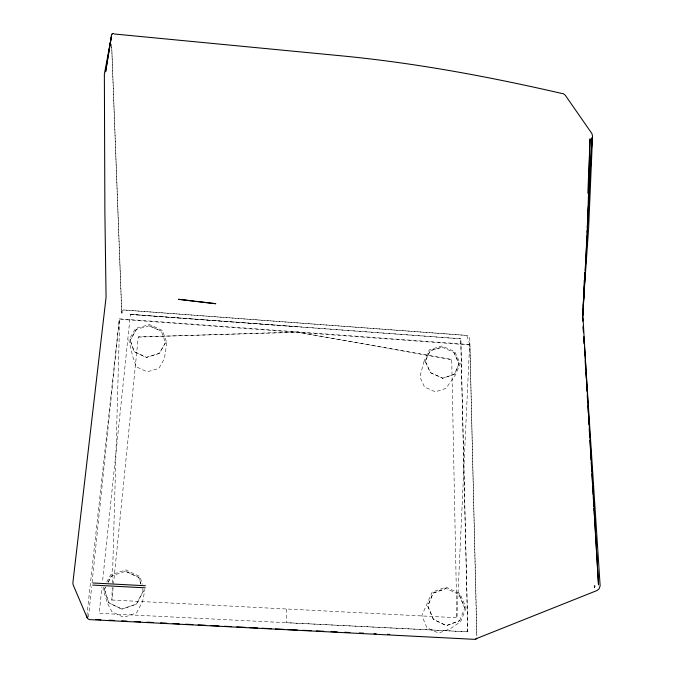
<?xml version="1.0" encoding="UTF-8"?>
<svg xmlns="http://www.w3.org/2000/svg" width="673" height="673" viewBox="0 0 673 673"><rect width="100%" height="100%" fill="white"/><g stroke="black" fill="none" stroke-linecap="round" stroke-linejoin="round"><path stroke-width="0.5" stroke-dasharray="3.37 2.52" d="M113.131 587.622L111.878 600.148L112.198 587.436M112.315 583.247L119.71 319.246L469.611 344.938L456.883 617.873L451.726 359.475L297.567 332.336L138.268 336.862L113.552 583.441M286.74 609.132L286.21 622.676L467.828 631.812L460.778 338.738L130.394 314.341L102.489 582.01M586.191 233.943L586.36 229.762M88.516 617.006L91.646 586.763M92.075 582.599L119.365 318.809L469.897 344.551L476.913 635.59M467.828 631.812L99.217 613.33L101.926 587.159M86.859 616.005L119.365 318.809M104.374 589.01L108.723 602.747L122.04 609.183L108.723 602.747L104.433 589.489L105.484 587.041M136.442 329.341L130.183 340.345L136.442 329.341L149.364 325.682L161.377 331.15L165.516 342.624L159.333 353.409L146.621 357.43L134.188 351.626L130.125 340.058L134.188 351.626L146.049 357.388L159.333 353.409L165.533 342.607M459.104 363.698L454.401 374.348L442.371 378.302L454.401 374.348L459.104 363.698L453.939 352.425L441.976 347.066L430.14 350.7L425.243 361.283L430.14 350.7L441.858 347.369M459.659 620.708L464.774 607.828L459.095 594.503L446.022 588.446L433.092 593.123L427.75 605.767L433.412 619.362L446.207 625.621L459.659 620.708L446.502 625.638L433.412 619.362L427.759 606.365L433.092 593.123L445.888 588.656M121.695 312.465L111.625 44.342L121.821 313.475L123.445 309.959L466.726 335.415A3.045 2.65 24.7 0 1 469.771 338.342L476.804 638.509M467.769 631.871L460.778 338.738M104.466 589.186L105.392 587.428M108.185 582.145L111.44 575.987L125.658 571.234L138.798 577.442L141.019 584.172M107.966 582.431L111.44 575.987M103.928 587.192L102.977 588.934L107.63 603.664L111.886 611.707L123.739 617.343L136.526 612.952L142.693 601.191L144.645 591.113L144.005 589.169M106.763 581.96L110.549 574.986L125.792 569.905L139.858 576.542L142.415 584.315M138.276 337.08L297.55 331.924L451.625 359.676M111.853 600.013L456.992 617.747M125.683 571.47L138.798 577.442L141.027 584.24M130.402 314.451L460.727 338.847M130.394 314.341L297.727 326.809M149.372 326.001L161.377 331.15M453.939 352.425L458.936 363.95M459.095 594.503L464.58 607.988M469.897 344.551L466.726 335.415L123.445 309.959A3.5 3.071 -2 0 0 121.821 313.475M142.609 588.984L143.198 591.508L136.35 604.161L122.006 609.065L136.35 604.161L143.256 591.037L142.617 589.094M166.795 342.7L164.405 358.684L158.853 368.425L147.219 371.833L136.358 366.852L132.716 356.454L128.846 339.974L135.626 328.483L149.473 324.571L162.336 330.426L166.795 342.7M424.099 361.182L419.885 376.72L424.427 386.95L435.238 391.837L445.913 388.456L455.276 375.206L460.315 363.782L454.771 351.71L441.959 345.972L429.281 349.859L424.099 361.182M425.311 361.266L430.409 372.649L442.498 378.091L430.409 372.649L425.311 361.266M466.086 607.896L460.61 621.701L450.237 628.792L438.594 633.116L426.8 627.606L421.836 615.551L432.15 592.139L445.997 587.134L460.004 593.628L466.086 607.896"/><path stroke-width="1.01" d="M584.307 279.943L582.86 315.494L598.507 584.887L593.956 508.426M584.484 275.762L584.61 272.624M587.857 193.168L590.078 138.798L587.47 229.485L582.86 315.494L585.073 272.607M585.182 270.512L586.427 246.453M586.536 244.366L587.024 234.953M587.184 231.815L592.055 137.671L589.237 190.03M587.218 227.726L587.722 218.304M587.891 215.167L588.395 205.736M588.564 202.598L589.127 192.125M582.515 315.149L582.885 309.925M583.18 305.744L588.614 228.383L592.551 136.224L591.92 133.599L565.27 95.23L563.368 93.69L561.492 93.396C488.362 76.52 414.417 62.766 339.646 55.666L114.309 33.995M111.625 34.315L105.619 71.767L111.348 37.007L104.365 74.106L104.879 211.818L106.065 297.39L72.861 582.944L73.18 584.938L87.145 617.755L88.298 619.084L90.014 619.64L474.558 639.35L596.993 590.532L599.071 588.85L600.139 585.922L584.526 347.125M476.77 638.559L475.761 639.199M288.044 629.591L297.483 630.037M302.724 630.281L311.111 630.677M316.352 630.929L323.696 631.274M331.04 631.619L337.333 631.922M344.669 632.267L349.91 632.511M359.348 632.957L363.546 633.158M374.028 633.655L376.131 633.756M387.665 634.294L389.76 634.395M92.857 582.978L145.385 585.746M92.681 585.073L145.225 587.832M95.625 619.471L100.849 619.749M109.219 620.186L114.444 620.464M121.763 620.851L126.995 621.129M134.314 621.507L140.59 621.844M146.865 622.172L153.133 622.5M160.46 622.887L166.727 623.215M173.003 623.543L179.279 623.879M185.555 624.208L192.873 624.594M198.106 624.864L205.425 625.251M210.649 625.528L219.019 625.966M224.244 626.243L231.562 626.63M236.795 626.908L245.157 627.345M249.346 627.564L257.709 628.002M261.89 628.229L271.303 628.725M275.484 628.944L283.855 629.381M194.026 301.142L178.496 299.3L215.764 303.716L196.095 301.386M86.859 616.005L87.145 617.755M583.163 326.178L583.567 332.462M583.844 336.651L584.324 343.987M583.163 327.229L583.474 332.47M583.844 338.755L584.156 343.987M584.467 349.228L584.845 355.512M585.157 360.745L585.535 367.029M585.846 372.27L586.217 378.554M586.528 383.787L586.965 391.122M587.218 395.312L587.655 402.639M587.84 405.785L588.278 413.113M588.522 417.302L588.959 424.638M589.212 428.827L589.708 437.206M589.901 440.344L590.398 448.723M590.583 451.869L591.079 460.248M591.205 462.343L591.769 471.765M591.895 473.859L592.459 483.29M592.577 485.384L593.14 494.806M593.266 496.901L593.83 506.332M594.747 585.905L594.41 587.554L594.747 585.905M113.232 33.65L112.248 33.877L113.232 33.65M582.818 320.945L582.473 315.704L582.784 320.945"/></g></svg>
